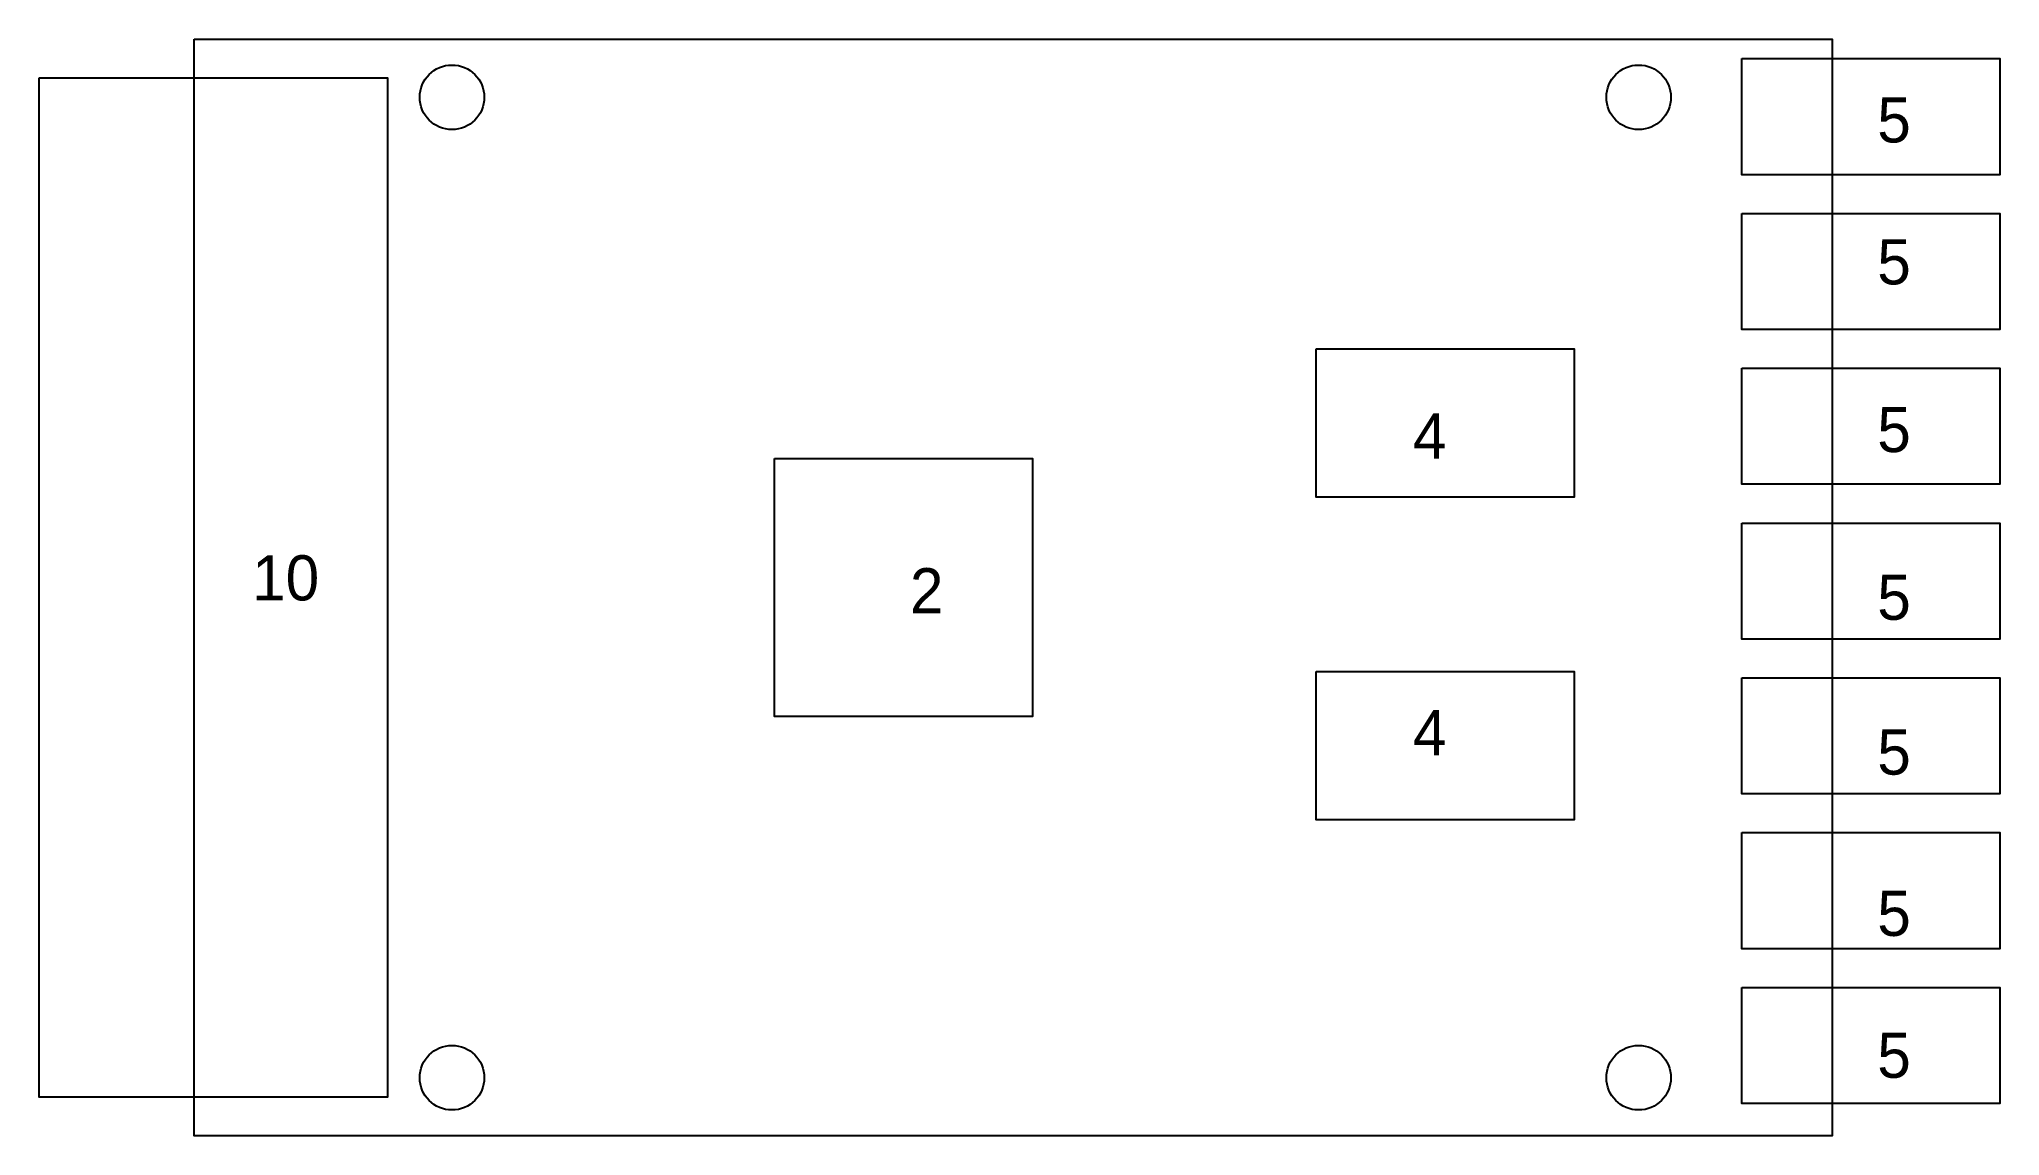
# Model space of a CAD drawing. Extents: x 9.27 to 15.26, y 4.72 to 8.07.
import ezdxf

# ---------------------------------------------------------------- set-up
doc = ezdxf.new("R2010")
doc.units = 0
doc.linetypes.add('LINETYPE_1', pattern=[0])
doc.layers.get('0').update_dxf_attribs({"linetype": 'CONTINUOUS'})

msp = doc.modelspace()

# ---------------------------------------------------------------- linework, layer by layer
at = {"linetype": 'LINETYPE_1'}
for points in [[(9.7441, 8.0709), (14.7441, 8.0709), (14.7441, 4.7244), (9.7441, 4.7244)], [(14.4685, 8.0117), (15.2559, 8.0117), (15.2559, 7.6574), (14.4685, 7.6574)], [(9.2716, 7.9527), (10.3346, 7.9527), (10.3346, 4.8425), (9.2716, 4.8425)], [(14.4685, 7.5393), (15.2559, 7.5393), (15.2559, 7.185), (14.4685, 7.185)], [(13.1693, 7.126), (13.9567, 7.126), (13.9567, 6.6732), (13.1693, 6.6732)], [(14.4685, 7.0669), (15.2559, 7.0669), (15.2559, 6.7126), (14.4685, 6.7126)], [(11.5157, 6.7913), (12.3031, 6.7913), (12.3031, 6.0039), (11.5157, 6.0039)], [(14.4685, 6.5944), (15.2559, 6.5944), (15.2559, 6.2401), (14.4685, 6.2401)], [(13.1693, 6.1417), (13.9567, 6.1417), (13.9567, 5.6889), (13.1693, 5.6889)], [(14.4685, 6.122), (15.2559, 6.122), (15.2559, 5.7677), (14.4685, 5.7677)], [(14.4685, 5.6495), (15.2559, 5.6495), (15.2559, 5.2952), (14.4685, 5.2952)], [(14.4685, 5.1771), (15.2559, 5.1771), (15.2559, 4.8228), (14.4685, 4.8228)]]:
    msp.add_lwpolyline(points, close=True, dxfattribs=at)
for centre in [(10.5315, 7.8937), (14.1535, 7.8937), (10.5315, 4.9016), (14.1535, 4.9016)]:
    msp.add_circle(centre, 0.0985, dxfattribs=at)

# ---------------------------------------------------------------- texts
for s, p in [('5', (14.8819, 7.7558)), ('5', (14.8819, 7.3227)), ('5', (14.8819, 6.8109)), ('4', (13.4646, 6.7913)), ('10', (9.9213, 6.3582)), ('2', (11.9292, 6.3189)), ('5', (14.8819, 6.2991)), ('4', (13.4646, 5.8858)), ('5', (14.8819, 5.8266)), ('5', (14.8819, 5.3344)), ('5', (14.8819, 4.9013))]:
    msp.add_text(s, height=0.1378).set_placement(p)

doc.saveas('drawing.dxf')
